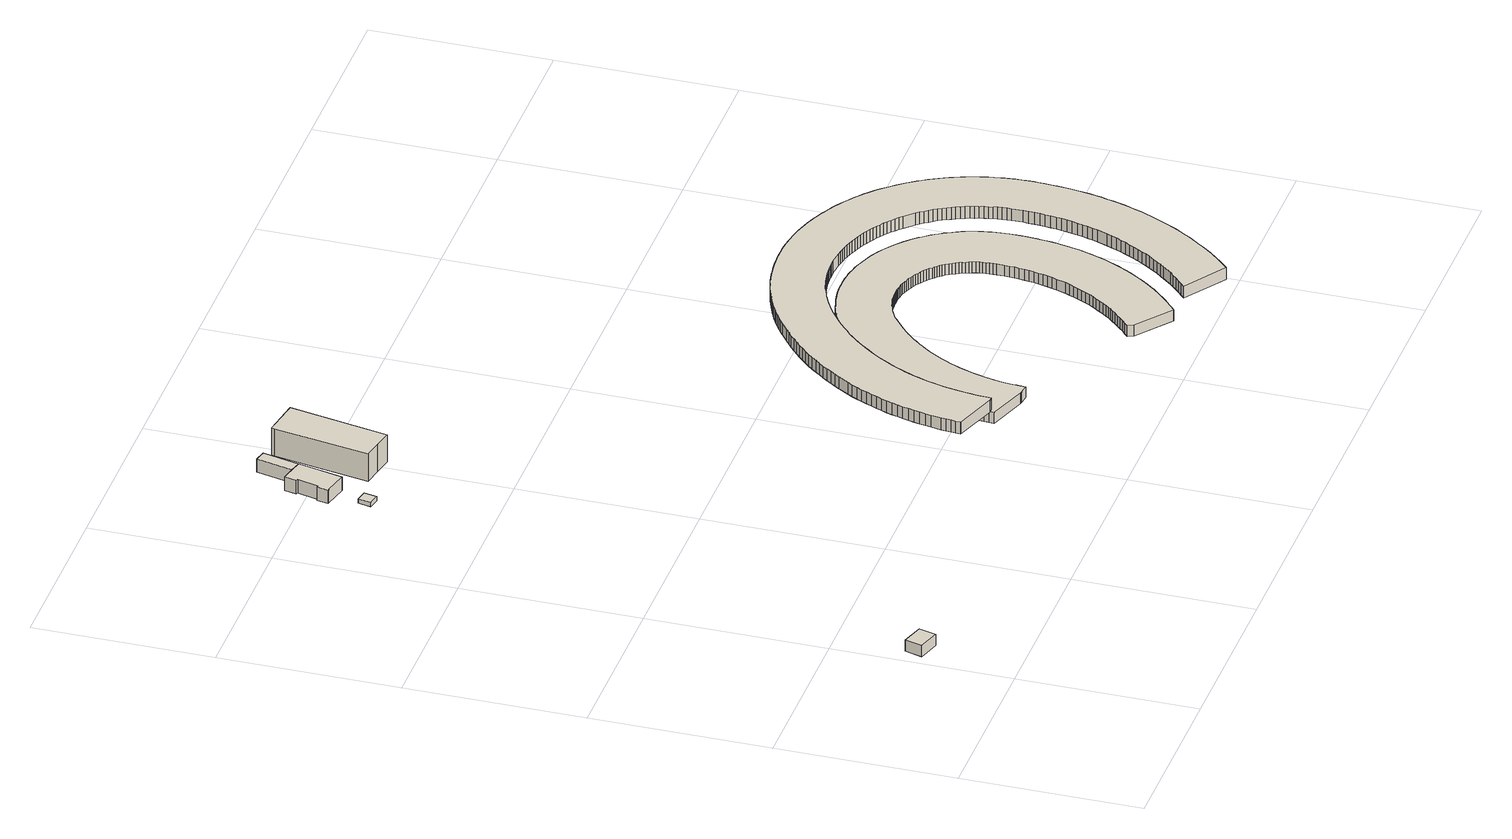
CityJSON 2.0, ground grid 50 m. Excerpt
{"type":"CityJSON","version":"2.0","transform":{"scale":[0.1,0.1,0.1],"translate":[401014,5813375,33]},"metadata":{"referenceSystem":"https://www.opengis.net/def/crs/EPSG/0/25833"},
"CityObjects":{
"building1":{"type":"Building","attributes":{"Gemeindeschluessel":"11000009","BezugspunktDach":"2200","function":"31001_2423","measuredHeight":3.41,"storeysAboveGround":1},"address":[{"country":"Germany","locality":"Berlin","thoroughfareNumber":"6 (4)","thoroughfareName":"Straße zum FEZ"}],"geometry":[{"type":"Solid","lod":"1","boundaries":[[[[0,1,2,3]],[[4,5,6,7]],[[4,7,3,2]],[[5,4,2,1]],[[6,5,1,0]],[[7,6,0,3]]]]}]},
"building2":{"type":"Building","attributes":{"Gemeindeschluessel":"11000009","BezugspunktDach":"2200","function":"31001_2000","measuredHeight":1.2,"storeysAboveGround":1},"address":[{"country":"Germany","locality":"Berlin","thoroughfareNumber":"169 (10)","thoroughfareName":"An der Wuhlheide"}],"geometry":[{"type":"Solid","lod":"1","boundaries":[[[[8,9,10,11]],[[12,13,14,15]],[[12,15,11,10]],[[13,12,10,9]],[[14,13,9,8]],[[15,14,8,11]]]]}]},
"building3":{"type":"Building","attributes":{"Gemeindeschluessel":"11000009","BezugspunktDach":"2200","function":"31001_3264","measuredHeight":4.6,"storeysAboveGround":1},"address":[{"country":"Germany","locality":"Berlin","thoroughfareNumber":"169 (7)","thoroughfareName":"An der Wuhlheide"}],"geometry":[{"type":"Solid","lod":"1","boundaries":[[[[16,17,18,19,20,21,22,23,24,25,26]],[[27,28,29,30,31,32,33,34,35,36,37]],[[27,37,26,25]],[[28,27,25,24]],[[29,28,24,23]],[[30,29,23,22]],[[31,30,22,21]],[[32,31,21,20]],[[33,32,20,19]],[[34,33,19,18]],[[35,34,18,17]],[[36,35,17,16]],[[37,36,16,26]]]]}]},
"building4":{"type":"Building","attributes":{"Gemeindeschluessel":"11000009","BezugspunktDach":"2200","function":"31001_2000","measuredHeight":4.04,"storeysAboveGround":1},"address":[{"country":"Germany","locality":"Berlin","thoroughfareNumber":"169 (8)","thoroughfareName":"An der Wuhlheide"}],"geometry":[{"type":"Solid","lod":"1","boundaries":[[[[38,39,40,41]],[[42,43,34,33]],[[42,33,41,40]],[[43,42,40,39]],[[34,43,39,38]],[[33,34,38,41]]]]}]},
"building5":{"type":"Building","attributes":{"Gemeindeschluessel":"11000009","BezugspunktDach":"2200","function":"31001_2000","measuredHeight":11.05,"storeysAboveGround":1},"address":[{"country":"Germany","locality":"Berlin","thoroughfareNumber":"169 (9)","thoroughfareName":"An der Wuhlheide"}],"geometry":[{"type":"Solid","lod":"1","boundaries":[[[[44,45,46,47,48,49,50]],[[51,52,53,54,55,56,57]],[[51,57,50,49]],[[52,51,49,48]],[[53,52,48,47]],[[54,53,47,46]],[[55,54,46,45]],[[56,55,45,44]],[[57,56,44,50]]]]}]},
"building6":{"type":"Building","attributes":{"Gemeindeschluessel":"11000009","BezugspunktDach":"2200","function":"31001_3030","measuredHeight":3.32,"storeysAboveGround":1},"address":[{"country":"Germany","locality":"Berlin","thoroughfareNumber":"4 (4)","thoroughfareName":"Straße zum FEZ"}],"geometry":[{"type":"Solid","lod":"1","boundaries":[[[[58,59,60,61,62,63,64,65,66,67,68,69,70,71,72,73,74,75,76,77,78,79,80,81,82,83,84,85,86,87,88,89,90,91,92,93,94,95,96,97,98,99,100,101,102,103,104,105,106,107,108,109,110,111,112,113,114,115,116,117,118,119,120,121,122,123,124,125,126,127,128,129,130,131,132,133,134,135,136,137,138,139,140,141,142,143,144,145,146,147,148,149,150,151,152,153,154,155,156,157,158,159,160,161,162,163,164,165,166,167,168,169,170,171,172,173,174,175,176,177,178,179,180,181,182,183,184,185,186,187,188,189,190,191,192,193,194,195,196,197,198,199,200,201,202,203,204,205,206,207,208,209,210,211,212,213,214,215,216,217,218,219,220,221,222,223,224,225,226,227,228,229,230,231,232,233,234,235,236,237,238,239,240,241,242,243,244,245,246,247,248,249,250,251,252,253,254,255,256,257,258,259,260,261,262,263,264,265,266,267,268,269,270,271,272,273,274,275,276,277,278,279,280,281,282,283,284,285,286,287,288,289,290,291,292,293,294,295,296,297,298,299,300,301,302,303,304,305,306,307,308,309,310,311,312,313,314,315,316,317,318,319,320,321]],[[322,323,324,325,326,327,328,329,330,331,332,333,334,335,336,337,338,339,340,341,342,343,344,345,346,347,348,349,350,351,352,353,354,355,356,357,358,359,360,361,362,363,364,365,366,367,368,369,370,371,372,373,374,375,376,377,378,379,380,381,382,383,384,385,386,387,388,389,390,391,392,393,394,395,396,397,398,399,400,401,402,403,404,405,406,407,408,409,410,411,412,413,414,415,416,417,418,419,420,421,422,423,424,425,426,427,428,429,430,431,432,433,434,435,436,437,438,439,440,441,442,443,444,445,446,447,448,449,450,451,452,453,454,455,456,457,458,459,460,461,462,463,464,465,466,467,468,469,470,471,472,473,474,475,476,477,478,479,480,481,482,483,484,485,486,487,488,489,490,491,492,493,494,495,496,497,498,499,500,501,502,503,504,505,506,507,508,509,510,511,512,513,514,515,516,517,518,519,520,521,522,523,524,525,526,527,528,529,530,531,532,533,534,535,536,537,538,539,540,541,542,543,544,545,546,547,548,549,550,551,552,553,554,555,556,557,558,559,560,561,562,563,564,565,566,567,568,569,570,571,572,573,574,575,576,577,578,579,580,581,582,583,584,585]],[[322,585,321,320]],[[323,322,320,319]],[[324,323,319,318]],[[325,324,318,317]],[[326,325,317,316]],[[327,326,316,315]],[[328,327,315,314]],[[329,328,314,313]],[[330,329,313,312]],[[331,330,312,311]],[[332,331,311,310]],[[333,332,310,309]],[[334,333,309,308]],[[335,334,308,307]],[[336,335,307,306]],[[337,336,306,305]],[[338,337,305,304]],[[339,338,304,303]],[[340,339,303,302]],[[341,340,302,301]],[[342,341,301,300]],[[343,342,300,299]],[[344,343,299,298]],[[345,344,298,297]],[[346,345,297,296]],[[347,346,296,295]],[[348,347,295,294]],[[349,348,294,293]],[[350,349,293,292]],[[351,350,292,291]],[[352,351,291,290]],[[353,352,290,289]],[[354,353,289,288]],[[355,354,288,287]],[[356,355,287,286]],[[357,356,286,285]],[[358,357,285,284]],[[359,358,284,283]],[[360,359,283,282]],[[361,360,282,281]],[[362,361,281,280]],[[363,362,280,279]],[[364,363,279,278]],[[365,364,278,277]],[[366,365,277,276]],[[367,366,276,275]],[[368,367,275,274]],[[369,368,274,273]],[[370,369,273,272]],[[371,370,272,271]],[[372,371,271,270]],[[373,372,270,269]],[[374,373,269,268]],[[375,374,268,267]],[[376,375,267,266]],[[377,376,266,265]],[[378,377,265,264]],[[379,378,264,263]],[[380,379,263,262]],[[381,380,262,261]],[[382,381,261,260]],[[383,382,260,259]],[[384,383,259,258]],[[385,384,258,257]],[[386,385,257,256]],[[387,386,256,255]],[[388,387,255,254]],[[389,388,254,253]],[[390,389,253,252]],[[391,390,252,251]],[[392,391,251,250]],[[393,392,250,249]],[[394,393,249,248]],[[395,394,248,247]],[[396,395,247,246]],[[397,396,246,245]],[[398,397,245,244]],[[399,398,244,243]],[[400,399,243,242]],[[401,400,242,241]],[[402,401,241,240]],[[403,402,240,239]],[[404,403,239,238]],[[405,404,238,237]],[[406,405,237,236]],[[407,406,236,235]],[[408,407,235,234]],[[409,408,234,233]],[[410,409,233,232]],[[411,410,232,231]],[[412,411,231,230]],[[413,412,230,229]],[[414,413,229,228]],[[415,414,228,227]],[[416,415,227,226]],[[417,416,226,225]],[[418,417,225,224]],[[419,418,224,223]],[[420,419,223,222]],[[421,420,222,221]],[[422,421,221,220]],[[423,422,220,219]],[[424,423,219,218]],[[425,424,218,217]],[[426,425,217,216]],[[427,426,216,215]],[[428,427,215,214]],[[429,428,214,213]],[[430,429,213,212]],[[431,430,212,211]],[[432,431,211,210]],[[433,432,210,209]],[[434,433,209,208]],[[435,434,208,207]],[[436,435,207,206]],[[437,436,206,205]],[[438,437,205,204]],[[439,438,204,203]],[[440,439,203,202]],[[441,440,202,201]],[[442,441,201,200]],[[443,442,200,199]],[[444,443,199,198]],[[445,444,198,197]],[[446,445,197,196]],[[447,446,196,195]],[[448,447,195,194]],[[449,448,194,193]],[[450,449,193,192]],[[451,450,192,191]],[[452,451,191,190]],[[453,452,190,189]],[[454,453,189,188]],[[455,454,188,187]],[[456,455,187,186]],[[457,456,186,185]],[[458,457,185,184]],[[459,458,184,183]],[[460,459,183,182]],[[461,460,182,181]],[[462,461,181,180]],[[463,462,180,179]],[[464,463,179,178]],[[465,464,178,177]],[[466,465,177,176]],[[467,466,176,175]],[[468,467,175,174]],[[469,468,174,173]],[[470,469,173,172]],[[471,470,172,171]],[[472,471,171,170]],[[473,472,170,169]],[[474,473,169,168]],[[475,474,168,167]],[[476,475,167,166]],[[477,476,166,165]],[[478,477,165,164]],[[479,478,164,163]],[[480,479,163,162]],[[481,480,162,161]],[[482,481,161,160]],[[483,482,160,159]],[[484,483,159,158]],[[485,484,158,157]],[[486,485,157,156]],[[487,486,156,155]],[[488,487,155,154]],[[489,488,154,153]],[[490,489,153,152]],[[491,490,152,151]],[[492,491,151,150]],[[493,492,150,149]],[[494,493,149,148]],[[495,494,148,147]],[[496,495,147,146]],[[497,496,146,145]],[[498,497,145,144]],[[499,498,144,143]],[[500,499,143,142]],[[501,500,142,141]],[[502,501,141,140]],[[503,502,140,139]],[[504,503,139,138]],[[505,504,138,137]],[[506,505,137,136]],[[507,506,136,135]],[[508,507,135,134]],[[509,508,134,133]],[[510,509,133,132]],[[511,510,132,131]],[[512,511,131,130]],[[513,512,130,129]],[[514,513,129,128]],[[515,514,128,127]],[[516,515,127,126]],[[517,516,126,125]],[[518,517,125,124]],[[519,518,124,123]],[[520,519,123,122]],[[521,520,122,121]],[[522,521,121,120]],[[523,522,120,119]],[[524,523,119,118]],[[525,524,118,117]],[[526,525,117,116]],[[527,526,116,115]],[[528,527,115,114]],[[529,528,114,113]],[[530,529,113,112]],[[531,530,112,111]],[[532,531,111,110]],[[533,532,110,109]],[[534,533,109,108]],[[535,534,108,107]],[[536,535,107,106]],[[537,536,106,105]],[[538,537,105,104]],[[539,538,104,103]],[[540,539,103,102]],[[541,540,102,101]],[[542,541,101,100]],[[543,542,100,99]],[[544,543,99,98]],[[545,544,98,97]],[[546,545,97,96]],[[547,546,96,95]],[[548,547,95,94]],[[549,548,94,93]],[[550,549,93,92]],[[551,550,92,91]],[[552,551,91,90]],[[553,552,90,89]],[[554,553,89,88]],[[555,554,88,87]],[[556,555,87,86]],[[557,556,86,85]],[[558,557,85,84]],[[559,558,84,83]],[[560,559,83,82]],[[561,560,82,81]],[[562,561,81,80]],[[563,562,80,79]],[[564,563,79,78]],[[565,564,78,77]],[[566,565,77,76]],[[567,566,76,75]],[[568,567,75,74]],[[569,568,74,73]],[[570,569,73,72]],[[571,570,72,71]],[[572,571,71,70]],[[573,572,70,69]],[[574,573,69,68]],[[575,574,68,67]],[[576,575,67,66]],[[577,576,66,65]],[[578,577,65,64]],[[579,578,64,63]],[[580,579,63,62]],[[581,580,62,61]],[[582,581,61,60]],[[583,582,60,59]],[[584,583,59,58]],[[585,584,58,321]]]]}]},
"building7":{"type":"Building","attributes":{"Gemeindeschluessel":"11000009","BezugspunktDach":"2200","function":"31001_3030","measuredHeight":3.63,"storeysAboveGround":1},"address":[{"country":"Germany","locality":"Berlin","thoroughfareNumber":"4 (3)","thoroughfareName":"Straße zum FEZ"}],"geometry":[{"type":"Solid","lod":"1","boundaries":[[[[586,587,588,589,590,591,592,593,594,595,596,597,598,599,600,601,602,603,604,605,606,607,608,609,610,611,612,613,614,615,616,617,618,619,620,621,622,623,624,625,626,627,628,629,630,631,632,633,634,635,636,637,638,639,640,641,642,643,644,645,646,647,648,649,650,651,652,653,654,655,656,657,658,659,660,661,662,663,664,665,666,667,668,669,670,671,672,673,674,675,676,677,678,679,680,681,682,683,684,685,686,687,688,689,690,691,692,693,694,695,696,697,698,699,700,701,702,703,704,705,706,707,708,709,710,711,712,713,714,715,716,717,718,719,720,721,722,723,724,725,726,727,728,729,730,731,732,733,734,735,736,737,738,739,740,741,742,743,744,745,746,747,748,749,750,751,752,753,754,755,756,757,758,759,760,761,762,763,764,765,766,767,768,769,770,771,772,773,774,775,776,777,778,779,780,781,782,783,784,785,786,787,788,789,790,791,792,793,794,795,796,797,798,799,800,801,802,803,804,805,806,807,808,809,810,811,812,813,814,815,816,817,818,819,820,821,822,823,824,825,826,827,828,829,830,831,832,833,834,835,836,837,838,839,840,841,842,843,844,845,846,847,848,849,850,851,852,853,854,855,856,857,858,859,860,861,862,863,864,865,866,867,868,869,870,871,872,873,874,875,876,877,878,879,880,881,882,883,884,885,886]],[[887,888,889,890,891,892,893,894,895,896,897,898,899,900,901,902,903,904,905,906,907,908,909,910,911,912,913,914,915,916,917,918,919,920,921,922,923,924,925,926,927,928,929,930,931,932,933,934,935,936,937,938,939,940,941,942,943,944,945,946,947,948,949,950,951,952,953,954,955,956,957,958,959,960,961,962,963,964,965,966,967,968,969,970,971,972,973,974,975,976,977,978,979,980,981,982,983,984,985,986,987,988,989,990,991,992,993,994,995,996,997,998,999,1000,1001,1002,1003,1004,1005,1006,1007,1008,1009,1010,1011,1012,1013,1014,1015,1016,1017,1018,1019,1020,1021,1022,1023,1024,1025,1026,1027,1028,1029,1030,1031,1032,1033,1034,1035,1036,1037,1038,1039,1040,1041,1042,1043,1044,1045,1046,1047,1048,1049,1050,1051,1052,1053,1054,1055,1056,1057,1058,1059,1060,1061,1062,1063,1064,1065,1066,1067,1068,1069,1070,1071,1072,1073,1074,1075,1076,1077,1078,1079,1080,1081,1082,1083,1084,1085,1086,1087,1088,1089,1090,1091,1092,1093,1094,1095,1096,1097,1098,1099,1100,1101,1102,1103,1104,1105,1106,1107,1108,1109,1110,1111,1112,1113,1114,1115,1116,1117,1118,1119,1120,1121,1122,1123,1124,1125,1126,1127,1128,1129,1130,1131,1132,1133,1134,1135,1136,1137,1138,1139,1140,1141,1142,1143,1144,1145,1146,1147,1148,1149,1150,1151,1152,1153,1154,1155,1156,1157,1158,1159,1160,1161,1162,1163,1164,1165,1166,1167,1168,1169,1170,1171,1172,1173,1174,1175,1176,1177,1178,1179,1180,1181,1182,1183,1184,1185,1186,1187]],[[887,1187,886,885]],[[888,887,885,884]],[[889,888,884,883]],[[890,889,883,882]],[[891,890,882,881]],[[892,891,881,880]],[[893,892,880,879]],[[894,893,879,878]],[[895,894,878,877]],[[896,895,877,876]],[[897,896,876,875]],[[898,897,875,874]],[[899,898,874,873]],[[900,899,873,872]],[[901,900,872,871]],[[902,901,871,870]],[[903,902,870,869]],[[904,903,869,868]],[[905,904,868,867]],[[906,905,867,866]],[[907,906,866,865]],[[908,907,865,864]],[[909,908,864,863]],[[910,909,863,862]],[[911,910,862,861]],[[912,911,861,860]],[[913,912,860,859]],[[914,913,859,858]],[[915,914,858,857]],[[916,915,857,856]],[[917,916,856,855]],[[918,917,855,854]],[[919,918,854,853]],[[920,919,853,852]],[[921,920,852,851]],[[922,921,851,850]],[[923,922,850,849]],[[924,923,849,848]],[[925,924,848,847]],[[926,925,847,846]],[[927,926,846,845]],[[928,927,845,844]],[[929,928,844,843]],[[930,929,843,842]],[[931,930,842,841]],[[932,931,841,840]],[[933,932,840,839]],[[934,933,839,838]],[[935,934,838,837]],[[936,935,837,836]],[[937,936,836,835]],[[938,937,835,834]],[[939,938,834,833]],[[940,939,833,832]],[[941,940,832,831]],[[942,941,831,830]],[[943,942,830,829]],[[944,943,829,828]],[[945,944,828,827]],[[946,945,827,826]],[[947,946,826,825]],[[948,947,825,824]],[[949,948,824,823]],[[950,949,823,822]],[[951,950,822,821]],[[952,951,821,820]],[[953,952,820,819]],[[954,953,819,818]],[[955,954,818,817]],[[956,955,817,816]],[[957,956,816,815]],[[958,957,815,814]],[[959,958,814,813]],[[960,959,813,812]],[[961,960,812,811]],[[962,961,811,810]],[[963,962,810,809]],[[964,963,809,808]],[[965,964,808,807]],[[966,965,807,806]],[[967,966,806,805]],[[968,967,805,804]],[[969,968,804,803]],[[970,969,803,802]],[[971,970,802,801]],[[972,971,801,800]],[[973,972,800,799]],[[974,973,799,798]],[[975,974,798,797]],[[976,975,797,796]],[[977,976,796,795]],[[978,977,795,794]],[[979,978,794,793]],[[980,979,793,792]],[[981,980,792,791]],[[982,981,791,790]],[[983,982,790,789]],[[984,983,789,788]],[[985,984,788,787]],[[986,985,787,786]],[[987,986,786,785]],[[988,987,785,784]],[[989,988,784,783]],[[990,989,783,782]],[[991,990,782,781]],[[992,991,781,780]],[[993,992,780,779]],[[994,993,779,778]],[[995,994,778,777]],[[996,995,777,776]],[[997,996,776,775]],[[998,997,775,774]],[[999,998,774,773]],[[1000,999,773,772]],[[1001,1000,772,771]],[[1002,1001,771,770]],[[1003,1002,770,769]],[[1004,1003,769,768]],[[1005,1004,768,767]],[[1006,1005,767,766]],[[1007,1006,766,765]],[[1008,1007,765,764]],[[1009,1008,764,763]],[[1010,1009,763,762]],[[1011,1010,762,761]],[[1012,1011,761,760]],[[1013,1012,760,759]],[[1014,1013,759,758]],[[1015,1014,758,757]],[[1016,1015,757,756]],[[1017,1016,756,755]],[[1018,1017,755,754]],[[1019,1018,754,753]],[[1020,1019,753,752]],[[1021,1020,752,751]],[[1022,1021,751,750]],[[1023,1022,750,749]],[[1024,1023,749,748]],[[1025,1024,748,747]],[[1026,1025,747,746]],[[1027,1026,746,745]],[[1028,1027,745,744]],[[1029,1028,744,743]],[[1030,1029,743,742]],[[1031,1030,742,741]],[[1032,1031,741,740]],[[1033,1032,740,739]],[[1034,1033,739,738]],[[1035,1034,738,737]],[[1036,1035,737,736]],[[1037,1036,736,735]],[[1038,1037,735,734]],[[1039,1038,734,733]],[[1040,1039,733,732]],[[1041,1040,732,731]],[[1042,1041,731,730]],[[1043,1042,730,729]],[[1044,1043,729,728]],[[1045,1044,728,727]],[[1046,1045,727,726]],[[1047,1046,726,725]],[[1048,1047,725,724]],[[1049,1048,724,723]],[[1050,1049,723,722]],[[1051,1050,722,721]],[[1052,1051,721,720]],[[1053,1052,720,719]],[[1054,1053,719,718]],[[1055,1054,718,717]],[[1056,1055,717,716]],[[1057,1056,716,715]],[[1058,1057,715,714]],[[1059,1058,714,713]],[[1060,1059,713,712]],[[1061,1060,712,711]],[[1062,1061,711,710]],[[1063,1062,710,709]],[[1064,1063,709,708]],[[1065,1064,708,707]],[[1066,1065,707,706]],[[1067,1066,706,705]],[[1068,1067,705,704]],[[1069,1068,704,703]],[[1070,1069,703,702]],[[1071,1070,702,701]],[[1072,1071,701,700]],[[1073,1072,700,699]],[[1074,1073,699,698]],[[1075,1074,698,697]],[[1076,1075,697,696]],[[1077,1076,696,695]],[[1078,1077,695,694]],[[1079,1078,694,693]],[[1080,1079,693,692]],[[1081,1080,692,691]],[[1082,1081,691,690]],[[1083,1082,690,689]],[[1084,1083,689,688]],[[1085,1084,688,687]],[[1086,1085,687,686]],[[1087,1086,686,685]],[[1088,1087,685,684]],[[1089,1088,684,683]],[[1090,1089,683,682]],[[1091,1090,682,681]],[[1092,1091,681,680]],[[1093,1092,680,679]],[[1094,1093,679,678]],[[1095,1094,678,677]],[[1096,1095,677,676]],[[1097,1096,676,675]],[[1098,1097,675,674]],[[1099,1098,674,673]],[[1100,1099,673,672]],[[1101,1100,672,671]],[[1102,1101,671,670]],[[1103,1102,670,669]],[[1104,1103,669,668]],[[1105,1104,668,667]],[[1106,1105,667,666]],[[1107,1106,666,665]],[[1108,1107,665,664]],[[1109,1108,664,663]],[[1110,1109,663,662]],[[1111,1110,662,661]],[[1112,1111,661,660]],[[1113,1112,660,659]],[[1114,1113,659,658]],[[1115,1114,658,657]],[[1116,1115,657,656]],[[1117,1116,656,655]],[[1118,1117,655,654]],[[1119,1118,654,653]],[[1120,1119,653,652]],[[1121,1120,652,651]],[[1122,1121,651,650]],[[1123,1122,650,649]],[[1124,1123,649,648]],[[1125,1124,648,647]],[[1126,1125,647,646]],[[1127,1126,646,645]],[[1128,1127,645,644]],[[1129,1128,644,643]],[[1130,1129,643,642]],[[1131,1130,642,641]],[[1132,1131,641,640]],[[1133,1132,640,639]],[[1134,1133,639,638]],[[1135,1134,638,637]],[[1136,1135,637,636]],[[1137,1136,636,635]],[[1138,1137,635,634]],[[1139,1138,634,633]],[[1140,1139,633,632]],[[1141,1140,632,631]],[[1142,1141,631,630]],[[1143,1142,630,629]],[[1144,1143,629,628]],[[1145,1144,628,627]],[[1146,1145,627,626]],[[1147,1146,626,625]],[[1148,1147,625,624]],[[1149,1148,624,623]],[[1150,1149,623,622]],[[1151,1150,622,621]],[[1152,1151,621,620]],[[1153,1152,620,619]],[[1154,1153,619,618]],[[1155,1154,618,617]],[[1156,1155,617,616]],[[1157,1156,616,615]],[[1158,1157,615,614]],[[1159,1158,614,613]],[[1160,1159,613,612]],[[1161,1160,612,611]],[[1162,1161,611,610]],[[1163,1162,610,609]],[[1164,1163,609,608]],[[1165,1164,608,607]],[[1166,1165,607,606]],[[1167,1166,606,605]],[[1168,1167,605,604]],[[1169,1168,604,603]],[[1170,1169,603,602]],[[1171,1170,602,601]],[[1172,1171,601,600]],[[1173,1172,600,599]],[[1174,1173,599,598]],[[1175,1174,598,597]],[[1176,1175,597,596]],[[1177,1176,596,595]],[[1178,1177,595,594]],[[1179,1178,594,593]],[[1180,1179,593,592]],[[1181,1180,592,591]],[[1182,1181,591,590]],[[1183,1182,590,589]],[[1184,1183,589,588]],[[1185,1184,588,587]],[[1186,1185,587,586]],[[1187,1186,586,886]]]]}]}
},
"vertices":[
[72,234,57],[86,283,57],[24,302,57],[10,253,57],[24,302,23],[86,283,23],[72,234,23],[10,253,23],
[321,1816,35],[328,1852,35],[297,1858,35],[289,1822,35],[297,1858,22],[328,1852,22],[321,1816,22],[289,1822,22],
[277,1931,62],[344,1916,62],[373,2041,62],[341,2049,62],[307,2057,62],[301,2058,62],[294,2024,62],[299,2022,62],[285,1963,62],[280,1964,62],[273,1932,62],[280,1964,21],[285,1963,21],[299,2022,21],[294,2024,21],[301,2058,21],[307,2057,21],[341,2049,21],[373,2041,21],[344,1916,21],[277,1931,21],[273,1932,21],
[373,2041,61],[397,2144,61],[365,2152,61],[341,2049,61],[365,2152,21],[397,2144,21],
[459,1855,103],[510,1845,103],[563,2122,103],[509,2131,103],[456,2140,103],[454,2130,103],[407,1865,103],[454,2130,20],[456,2140,20],[509,2131,20],[563,2122,20],[510,1845,20],[459,1855,20],[407,1865,20],
[1272,369,40],[1277,368,40],[1303,365,40],[1303,377,40],[1304,390,40],[1305,402,40],[1306,415,40],[1307,427,40],[1309,439,40],[1311,452,40],[1318,481,40],[1321,494,40],[1325,507,40],[1329,520,40],[1334,533,40],[1338,546,40],[1343,559,40],[1349,571,40],[1355,584,40],[1361,596,40],[1367,608,40],[1374,620,40],[1389,644,40],[1396,655,40],[1404,666,40],[1413,677,40],[1421,688,40],[1430,698,40],[1439,709,40],[1449,719,40],[1458,729,40],[1468,738,40],[1478,747,40],[1489,756,40],[1510,773,40],[1516,778,40],[1523,783,40],[1531,788,40],[1538,792,40],[1545,796,40],[1553,800,40],[1561,803,40],[1569,806,40],[1577,809,40],[1585,811,40],[1594,813,40],[1602,815,40],[1610,816,40],[1619,817,40],[1627,818,40],[1636,818,40],[1644,818,40],[1652,818,40],[1661,817,40],[1669,816,40],[1678,815,40],[1687,813,40],[1696,810,40],[1704,808,40],[1713,805,40],[1721,801,40],[1729,798,40],[1738,793,40],[1745,789,40],[1753,784,40],[1761,779,40],[1768,773,40],[1775,768,40],[1781,761,40],[1786,757,40],[1791,751,40],[1796,746,40],[1800,741,40],[1806,734,40],[1811,726,40],[1816,719,40],[1820,711,40],[1824,703,40],[1828,695,40],[1831,687,40],[1834,679,40],[1837,671,40],[1840,662,40],[1842,653,40],[1843,645,40],[1844,636,40],[1845,627,40],[1846,618,40],[1846,608,40],[1846,587,40],[1845,573,40],[1845,559,40],[1843,546,40],[1842,532,40],[1840,519,40],[1838,505,40],[1835,492,40],[1832,479,40],[1829,465,40],[1825,452,40],[1821,439,40],[1812,412,40],[1806,399,40],[1801,387,40],[1795,374,40],[1789,362,40],[1783,349,40],[1776,337,40],[1769,325,40],[1761,314,40],[1753,302,40],[1745,291,40],[1737,280,40],[1731,272,40],[1724,264,40],[1717,256,40],[1709,247,40],[1699,237,40],[1690,228,40],[1681,219,40],[1671,210,40],[1661,201,40],[1668,184,40],[1767,108,40],[1777,116,40],[1787,125,40],[1797,134,40],[1807,143,40],[1816,152,40],[1825,162,40],[1846,184,40],[1855,196,40],[1864,207,40],[1873,219,40],[1882,231,40],[1890,243,40],[1898,255,40],[1906,268,40],[1913,280,40],[1920,293,40],[1927,306,40],[1933,319,40],[1940,333,40],[1946,346,40],[1951,360,40],[1956,373,40],[1961,387,40],[1965,401,40],[1970,415,40],[1974,429,40],[1977,444,40],[1980,458,40],[1983,473,40],[1986,487,40],[1988,502,40],[1990,516,40],[1991,531,40],[1992,546,40],[1993,561,40],[1994,575,40],[1994,590,40],[1994,619,40],[1993,631,40],[1992,642,40],[1991,654,40],[1989,665,40],[1987,676,40],[1985,687,40],[1982,698,40],[1979,709,40],[1976,720,40],[1972,731,40],[1968,741,40],[1963,752,40],[1958,762,40],[1953,772,40],[1948,782,40],[1942,792,40],[1936,802,40],[1930,811,40],[1923,820,40],[1916,829,40],[1909,838,40],[1902,846,40],[1895,854,40],[1887,861,40],[1879,869,40],[1870,877,40],[1861,885,40],[1851,892,40],[1842,899,40],[1832,906,40],[1822,912,40],[1812,918,40],[1801,924,40],[1791,929,40],[1780,934,40],[1769,938,40],[1758,942,40],[1747,946,40],[1735,950,40],[1724,953,40],[1712,955,40],[1701,958,40],[1689,960,40],[1677,961,40],[1665,962,40],[1653,963,40],[1642,963,40],[1630,963,40],[1618,963,40],[1607,962,40],[1595,961,40],[1584,959,40],[1573,957,40],[1561,955,40],[1550,952,40],[1539,949,40],[1528,946,40],[1517,942,40],[1506,938,40],[1495,933,40],[1485,929,40],[1475,923,40],[1464,918,40],[1454,912,40],[1445,906,40],[1435,900,40],[1426,893,40],[1400,874,40],[1388,864,40],[1377,855,40],[1366,845,40],[1355,835,40],[1345,824,40],[1334,814,40],[1324,803,40],[1315,792,40],[1305,781,40],[1296,769,40],[1287,758,40],[1278,746,40],[1270,734,40],[1261,721,40],[1245,694,40],[1237,681,40],[1230,667,40],[1223,653,40],[1216,639,40],[1210,624,40],[1204,610,40],[1199,595,40],[1193,580,40],[1189,565,40],[1184,550,40],[1180,535,40],[1176,520,40],[1173,505,40],[1168,475,40],[1166,461,40],[1164,448,40],[1163,434,40],[1162,421,40],[1161,407,40],[1162,421,7],[1163,434,7],[1164,448,7],[1166,461,7],[1168,475,7],[1173,505,7],[1176,520,7],[1180,535,7],[1184,550,7],[1189,565,7],[1193,580,7],[1199,595,7],[1204,610,7],[1210,624,7],[1216,639,7],[1223,653,7],[1230,667,7],[1237,681,7],[1245,694,7],[1261,721,7],[1270,734,7],[1278,746,7],[1287,758,7],[1296,769,7],[1305,781,7],[1315,792,7],[1324,803,7],[1334,814,7],[1345,824,7],[1355,835,7],[1366,845,7],[1377,855,7],[1388,864,7],[1400,874,7],[1426,893,7],[1435,900,7],[1445,906,7],[1454,912,7],[1464,918,7],[1475,923,7],[1485,929,7],[1495,933,7],[1506,938,7],[1517,942,7],[1528,946,7],[1539,949,7],[1550,952,7],[1561,955,7],[1573,957,7],[1584,959,7],[1595,961,7],[1607,962,7],[1618,963,7],[1630,963,7],[1642,963,7],[1653,963,7],[1665,962,7],[1677,961,7],[1689,960,7],[1701,958,7],[1712,955,7],[1724,953,7],[1735,950,7],[1747,946,7],[1758,942,7],[1769,938,7],[1780,934,7],[1791,929,7],[1801,924,7],[1812,918,7],[1822,912,7],[1832,906,7],[1842,899,7],[1851,892,7],[1861,885,7],[1870,877,7],[1879,869,7],[1887,861,7],[1895,854,7],[1902,846,7],[1909,838,7],[1916,829,7],[1923,820,7],[1930,811,7],[1936,802,7],[1942,792,7],[1948,782,7],[1953,772,7],[1958,762,7],[1963,752,7],[1968,741,7],[1972,731,7],[1976,720,7],[1979,709,7],[1982,698,7],[1985,687,7],[1987,676,7],[1989,665,7],[1991,654,7],[1992,642,7],[1993,631,7],[1994,619,7],[1994,590,7],[1994,575,7],[1993,561,7],[1992,546,7],[1991,531,7],[1990,516,7],[1988,502,7],[1986,487,7],[1983,473,7],[1980,458,7],[1977,444,7],[1974,429,7],[1970,415,7],[1965,401,7],[1961,387,7],[1956,373,7],[1951,360,7],[1946,346,7],[1940,333,7],[1933,319,7],[1927,306,7],[1920,293,7],[1913,280,7],[1906,268,7],[1898,255,7],[1890,243,7],[1882,231,7],[1873,219,7],[1864,207,7],[1855,196,7],[1846,184,7],[1825,162,7],[1816,152,7],[1807,143,7],[1797,134,7],[1787,125,7],[1777,116,7],[1767,108,7],[1668,184,7],[1661,201,7],[1671,210,7],[1681,219,7],[1690,228,7],[1699,237,7],[1709,247,7],[1717,256,7],[1724,264,7],[1731,272,7],[1737,280,7],[1745,291,7],[1753,302,7],[1761,314,7],[1769,325,7],[1776,337,7],[1783,349,7],[1789,362,7],[1795,374,7],[1801,387,7],[1806,399,7],[1812,412,7],[1821,439,7],[1825,452,7],[1829,465,7],[1832,479,7],[1835,492,7],[1838,505,7],[1840,519,7],[1842,532,7],[1843,546,7],[1845,559,7],[1845,573,7],[1846,587,7],[1846,608,7],[1846,618,7],[1845,627,7],[1844,636,7],[1843,645,7],[1842,653,7],[1840,662,7],[1837,671,7],[1834,679,7],[1831,687,7],[1828,695,7],[1824,703,7],[1820,711,7],[1816,719,7],[1811,726,7],[1806,734,7],[1800,741,7],[1796,746,7],[1791,751,7],[1786,757,7],[1781,761,7],[1775,768,7],[1768,773,7],[1761,779,7],[1753,784,7],[1745,789,7],[1738,793,7],[1729,798,7],[1721,801,7],[1713,805,7],[1704,808,7],[1696,810,7],[1687,813,7],[1678,815,7],[1669,816,7],[1661,817,7],[1652,818,7],[1644,818,7],[1636,818,7],[1627,818,7],[1619,817,7],[1610,816,7],[1602,815,7],[1594,813,7],[1585,811,7],[1577,809,7],[1569,806,7],[1561,803,7],[1553,800,7],[1545,796,7],[1538,792,7],[1531,788,7],[1523,783,7],[1516,778,7],[1510,773,7],[1489,756,7],[1478,747,7],[1468,738,7],[1458,729,7],[1449,719,7],[1439,709,7],[1430,698,7],[1421,688,7],[1413,677,7],[1404,666,7],[1396,655,7],[1389,644,7],[1374,620,7],[1367,608,7],[1361,596,7],[1355,584,7],[1349,571,7],[1343,559,7],[1338,546,7],[1334,533,7],[1329,520,7],[1325,507,7],[1321,494,7],[1318,481,7],[1311,452,7],[1309,439,7],[1307,427,7],[1306,415,7],[1305,402,7],[1304,390,7],[1303,377,7],[1303,365,7],[1277,368,7],[1272,369,7],[1161,407,7],
[1125,407,100],[1136,407,100],[1137,421,100],[1137,436,100],[1138,450,100],[1140,465,100],[1142,479,100],[1147,511,100],[1150,527,100],[1153,542,100],[1157,556,100],[1161,571,100],[1165,586,100],[1170,601,100],[1175,615,100],[1180,629,100],[1186,644,100],[1192,658,100],[1199,671,100],[1206,685,100],[1213,699,100],[1221,712,100],[1237,739,100],[1246,752,100],[1255,765,100],[1264,777,100],[1273,789,100],[1283,801,100],[1293,813,100],[1304,825,100],[1314,836,100],[1325,847,100],[1337,857,100],[1348,868,100],[1360,878,100],[1372,888,100],[1384,897,100],[1408,915,100],[1418,921,100],[1428,928,100],[1438,934,100],[1448,940,100],[1459,946,100],[1470,951,100],[1481,956,100],[1492,960,100],[1503,965,100],[1514,969,100],[1525,972,100],[1537,975,100],[1549,978,100],[1560,981,100],[1572,983,100],[1584,985,100],[1596,986,100],[1608,987,100],[1620,988,100],[1632,988,100],[1644,988,100],[1684,985,100],[1696,983,100],[1707,981,100],[1719,979,100],[1731,976,100],[1742,973,100],[1753,969,100],[1765,965,100],[1776,961,100],[1787,957,100],[1798,952,100],[1808,947,100],[1819,941,100],[1829,935,100],[1839,929,100],[1849,923,100],[1859,916,100],[1868,909,100],[1878,902,100],[1887,894,100],[1896,886,100],[1904,878,100],[1929,852,100],[1937,843,100],[1944,833,100],[1951,823,100],[1958,813,100],[1965,803,100],[1971,793,100],[1977,782,100],[1982,771,100],[1987,761,100],[1992,749,100],[1996,738,100],[2001,727,100],[2004,715,100],[2008,704,100],[2011,692,100],[2013,680,100],[2016,669,100],[2018,657,100],[2019,645,100],[2020,633,100],[2021,621,100],[2022,590,100],[2021,575,100],[2021,559,100],[2020,544,100],[2018,529,100],[2017,514,100],[2015,498,100],[2013,483,100],[2010,468,100],[2007,453,100],[2003,438,100],[2000,423,100],[1996,409,100],[1991,394,100],[1987,379,100],[1976,350,100],[1970,336,100],[1964,321,100],[1958,307,100],[1951,293,100],[1944,279,100],[1937,266,100],[1929,252,100],[1921,239,100],[1913,226,100],[1904,213,100],[1895,200,100],[1886,188,100],[1876,176,100],[1867,164,100],[1846,140,100],[1836,129,100],[1826,118,100],[1815,108,100],[1804,98,100],[1793,88,100],[1911,10,100],[1923,22,100],[1936,35,100],[1948,48,100],[1968,70,100],[1979,84,100],[1990,98,100],[2001,113,100],[2011,127,100],[2022,142,100],[2031,156,100],[2031,157,100],[2041,172,100],[2050,187,100],[2059,203,100],[2067,218,100],[2075,234,100],[2083,250,100],[2091,266,100],[2098,283,100],[2105,299,100],[2110,315,100],[2116,330,100],[2122,347,100],[2127,364,100],[2132,381,100],[2136,399,100],[2141,416,100],[2145,434,100],[2148,451,100],[2151,469,100],[2154,487,100],[2156,504,100],[2158,522,100],[2159,540,100],[2160,558,100],[2161,576,100],[2162,594,100],[2162,604,100],[2162,614,100],[2161,624,100],[2161,638,100],[2160,653,100],[2158,667,100],[2157,681,100],[2154,695,100],[2152,709,100],[2149,723,100],[2145,737,100],[2142,751,100],[2138,764,100],[2133,778,100],[2128,791,100],[2123,805,100],[2118,818,100],[2112,831,100],[2105,844,100],[2099,856,100],[2092,869,100],[2085,881,100],[2077,893,100],[2069,905,100],[2061,917,100],[2052,928,100],[2043,939,100],[2034,950,100],[2026,959,100],[2017,969,100],[2009,978,100],[1998,988,100],[1988,997,100],[1977,1007,100],[1966,1016,100],[1955,1025,100],[1943,1033,100],[1931,1042,100],[1919,1049,100],[1907,1057,100],[1895,1064,100],[1882,1071,100],[1869,1077,100],[1856,1084,100],[1843,1089,100],[1830,1095,100],[1816,1100,100],[1803,1105,100],[1789,1109,100],[1775,1113,100],[1761,1117,100],[1747,1120,100],[1733,1123,100],[1719,1125,100],[1705,1127,100],[1691,1129,100],[1677,1130,100],[1663,1131,100],[1650,1131,100],[1636,1131,100],[1622,1131,100],[1608,1130,100],[1594,1129,100],[1580,1128,100],[1566,1126,100],[1552,1124,100],[1538,1122,100],[1525,1119,100],[1511,1116,100],[1498,1112,100],[1484,1108,100],[1471,1104,100],[1458,1099,100],[1444,1094,100],[1432,1089,100],[1419,1083,100],[1406,1077,100],[1394,1071,100],[1381,1064,100],[1369,1057,100],[1357,1050,100],[1346,1042,100],[1334,1034,100],[1323,1026,100],[1298,1008,100],[1285,997,100],[1272,987,100],[1259,976,100],[1247,965,100],[1234,953,100],[1222,942,100],[1211,930,100],[1199,918,100],[1188,905,100],[1177,892,100],[1167,879,100],[1156,866,100],[1146,853,100],[1137,839,100],[1127,825,100],[1118,811,100],[1100,782,100],[1092,768,100],[1084,753,100],[1077,738,100],[1070,723,100],[1063,707,100],[1056,692,100],[1050,676,100],[1044,661,100],[1039,645,100],[1034,629,100],[1029,613,100],[1025,596,100],[1021,580,100],[1017,564,100],[1014,547,100],[1011,531,100],[1006,503,100],[1005,489,100],[1004,476,100],[1002,463,100],[1002,449,100],[1001,449,100],[1002,449,64],[1002,463,64],[1004,476,64],[1005,489,64],[1006,503,64],[1011,531,64],[1014,547,64],[1017,564,64],[1021,580,64],[1025,596,64],[1029,613,64],[1034,629,64],[1039,645,64],[1044,661,64],[1050,676,64],[1056,692,64],[1063,707,64],[1070,723,64],[1077,738,64],[1084,753,64],[1092,768,64],[1100,782,64],[1118,811,64],[1127,825,64],[1137,839,64],[1146,853,64],[1156,866,64],[1167,879,64],[1177,892,64],[1188,905,64],[1199,918,64],[1211,930,64],[1222,942,64],[1234,953,64],[1247,965,64],[1259,976,64],[1272,987,64],[1285,997,64],[1298,1008,64],[1323,1026,64],[1334,1034,64],[1346,1042,64],[1357,1050,64],[1369,1057,64],[1381,1064,64],[1394,1071,64],[1406,1077,64],[1419,1083,64],[1432,1089,64],[1444,1094,64],[1458,1099,64],[1471,1104,64],[1484,1108,64],[1498,1112,64],[1511,1116,64],[1525,1119,64],[1538,1122,64],[1552,1124,64],[1566,1126,64],[1580,1128,64],[1594,1129,64],[1608,1130,64],[1622,1131,64],[1636,1131,64],[1650,1131,64],[1663,1131,64],[1677,1130,64],[1691,1129,64],[1705,1127,64],[1719,1125,64],[1733,1123,64],[1747,1120,64],[1761,1117,64],[1775,1113,64],[1789,1109,64],[1803,1105,64],[1816,1100,64],[1830,1095,64],[1843,1089,64],[1856,1084,64],[1869,1077,64],[1882,1071,64],[1895,1064,64],[1907,1057,64],[1919,1049,64],[1931,1042,64],[1943,1033,64],[1955,1025,64],[1966,1016,64],[1977,1007,64],[1988,997,64],[1998,988,64],[2009,978,64],[2017,969,64],[2026,959,64],[2034,950,64],[2043,939,64],[2052,928,64],[2061,917,64],[2069,905,64],[2077,893,64],[2085,881,64],[2092,869,64],[2099,856,64],[2105,844,64],[2112,831,64],[2118,818,64],[2123,805,64],[2128,791,64],[2133,778,64],[2138,764,64],[2142,751,64],[2145,737,64],[2149,723,64],[2152,709,64],[2154,695,64],[2157,681,64],[2158,667,64],[2160,653,64],[2161,638,64],[2161,624,64],[2162,614,64],[2162,604,64],[2162,594,64],[2161,576,64],[2160,558,64],[2159,540,64],[2158,522,64],[2156,504,64],[2154,487,64],[2151,469,64],[2148,451,64],[2145,434,64],[2141,416,64],[2136,399,64],[2132,381,64],[2127,364,64],[2122,347,64],[2116,330,64],[2110,315,64],[2105,299,64],[2098,283,64],[2091,266,64],[2083,250,64],[2075,234,64],[2067,218,64],[2059,203,64],[2050,187,64],[2041,172,64],[2031,157,64],[2031,156,64],[2022,142,64],[2011,127,64],[2001,113,64],[1990,98,64],[1979,84,64],[1968,70,64],[1948,48,64],[1936,35,64],[1923,22,64],[1911,10,64],[1793,88,64],[1804,98,64],[1815,108,64],[1826,118,64],[1836,129,64],[1846,140,64],[1867,164,64],[1876,176,64],[1886,188,64],[1895,200,64],[1904,213,64],[1913,226,64],[1921,239,64],[1929,252,64],[1937,266,64],[1944,279,64],[1951,293,64],[1958,307,64],[1964,321,64],[1970,336,64],[1976,350,64],[1987,379,64],[1991,394,64],[1996,409,64],[2000,423,64],[2003,438,64],[2007,453,64],[2010,468,64],[2013,483,64],[2015,498,64],[2017,514,64],[2018,529,64],[2020,544,64],[2021,559,64],[2021,575,64],[2022,590,64],[2021,621,64],[2020,633,64],[2019,645,64],[2018,657,64],[2016,669,64],[2013,680,64],[2011,692,64],[2008,704,64],[2004,715,64],[2001,727,64],[1996,738,64],[1992,749,64],[1987,761,64],[1982,771,64],[1977,782,64],[1971,793,64],[1965,803,64],[1958,813,64],[1951,823,64],[1944,833,64],[1937,843,64],[1929,852,64],[1904,878,64],[1896,886,64],[1887,894,64],[1878,902,64],[1868,909,64],[1859,916,64],[1849,923,64],[1839,929,64],[1829,935,64],[1819,941,64],[1808,947,64],[1798,952,64],[1787,957,64],[1776,961,64],[1765,965,64],[1753,969,64],[1742,973,64],[1731,976,64],[1719,979,64],[1707,981,64],[1696,983,64],[1684,985,64],[1644,988,64],[1632,988,64],[1620,988,64],[1608,987,64],[1596,986,64],[1584,985,64],[1572,983,64],[1560,981,64],[1549,978,64],[1537,975,64],[1525,972,64],[1514,969,64],[1503,965,64],[1492,960,64],[1481,956,64],[1470,951,64],[1459,946,64],[1448,940,64],[1438,934,64],[1428,928,64],[1418,921,64],[1408,915,64],[1384,897,64],[1372,888,64],[1360,878,64],[1348,868,64],[1337,857,64],[1325,847,64],[1314,836,64],[1304,825,64],[1293,813,64],[1283,801,64],[1273,789,64],[1264,777,64],[1255,765,64],[1246,752,64],[1237,739,64],[1221,712,64],[1213,699,64],[1206,685,64],[1199,671,64],[1192,658,64],[1186,644,64],[1180,629,64],[1175,615,64],[1170,601,64],[1165,586,64],[1161,571,64],[1157,556,64],[1153,542,64],[1150,527,64],[1147,511,64],[1142,479,64],[1140,465,64],[1138,450,64],[1137,436,64],[1137,421,64],[1136,407,64],[1125,407,64],[1001,449,64]
]}
